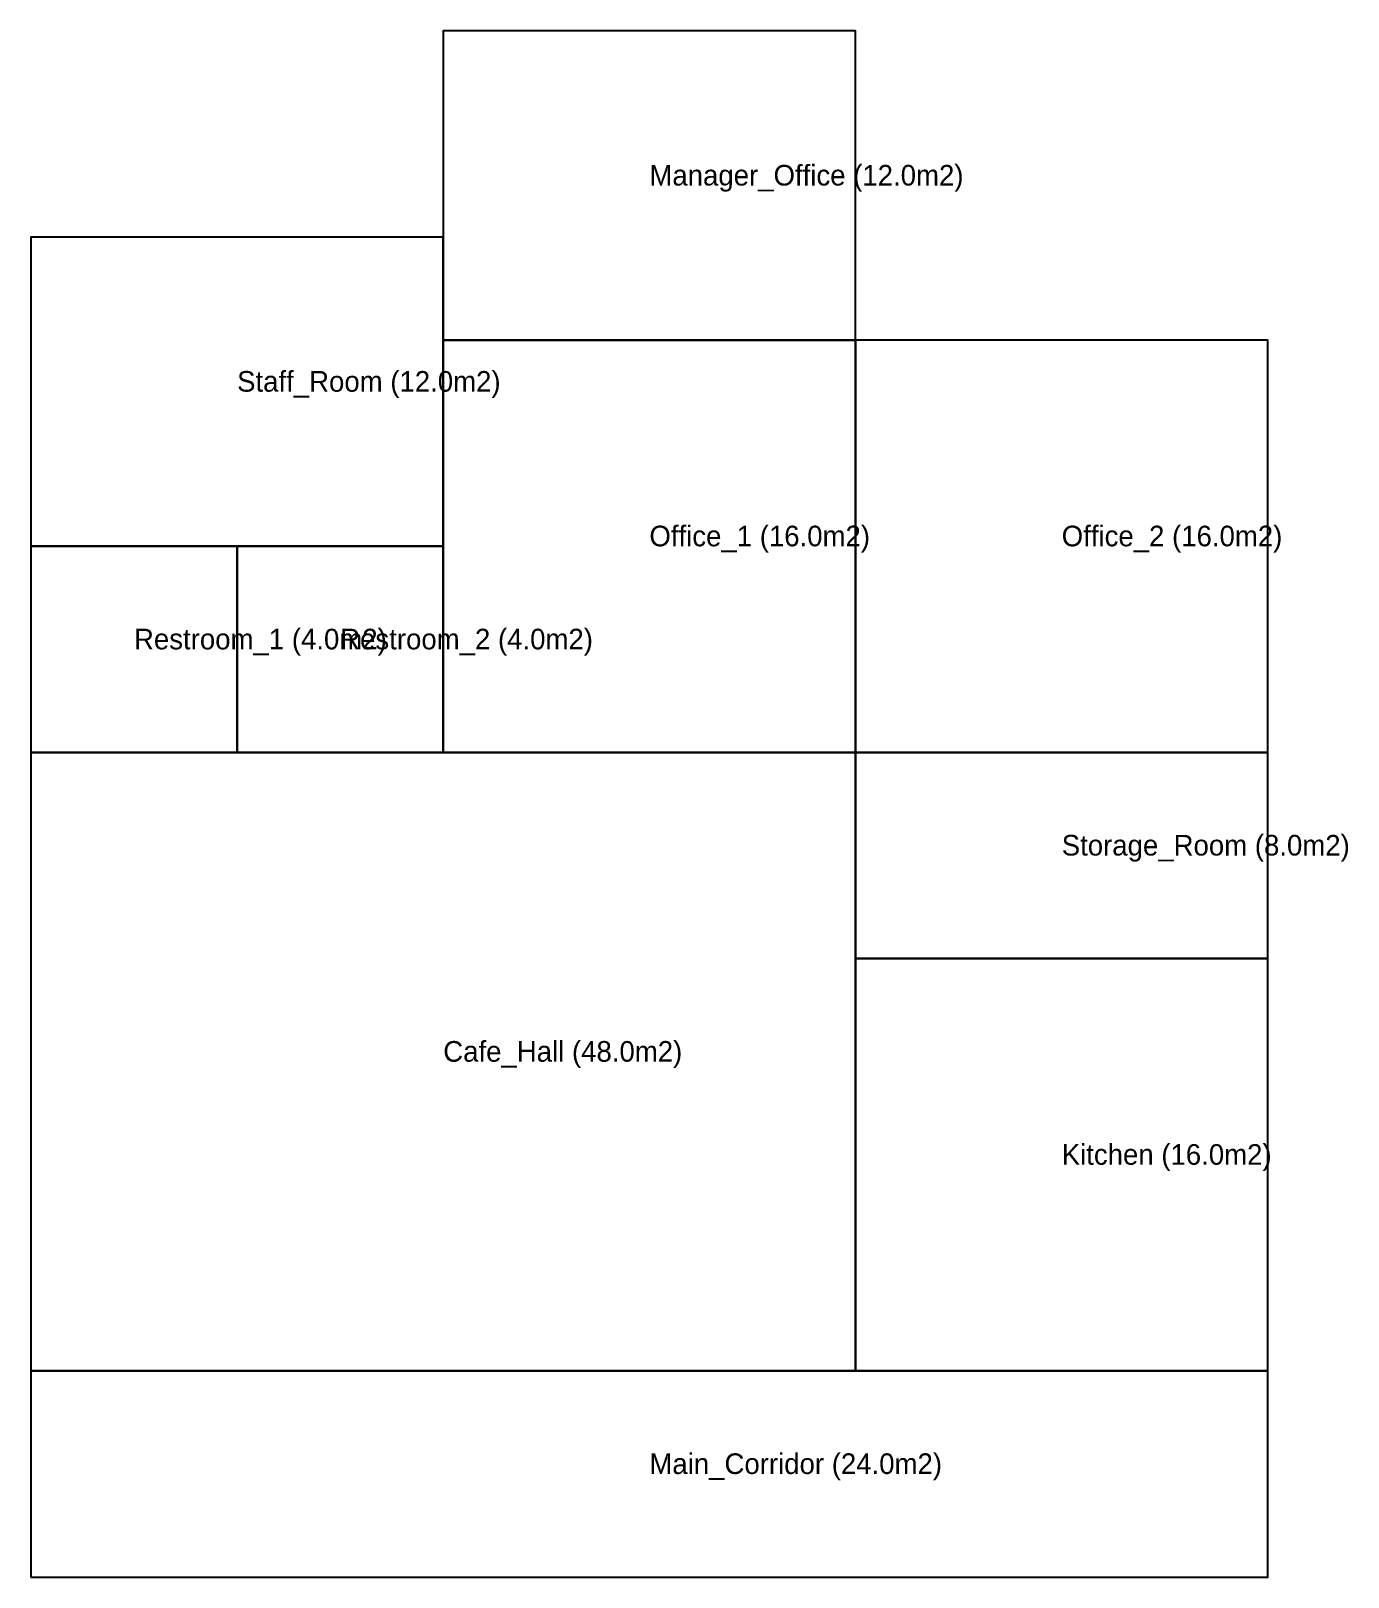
# Model space of a CAD drawing. Header units: millimetres. Extents: x 0 to 12778, y 0 to 15000.
import ezdxf

# ---------------------------------------------------------------- set-up
doc = ezdxf.new("R2010")
doc.units = ezdxf.units.MM
doc.layers.add('FIRE_ROOMS', color=7, linetype='CONTINUOUS')

msp = doc.modelspace()

# ---------------------------------------------------------------- linework, layer by layer
at = {"layer": 'FIRE_ROOMS'}
for points in [[(4000, 12000), (8000, 12000), (8000, 15000), (4000, 15000)], [(0, 10000), (4000, 10000), (4000, 13000), (0, 13000)], [(4000, 8000), (8000, 8000), (8000, 12000), (4000, 12000)], [(8000, 8000), (12000, 8000), (12000, 12000), (8000, 12000)], [(0, 8000), (2000, 8000), (2000, 10000), (0, 10000)], [(2000, 8000), (4000, 8000), (4000, 10000), (2000, 10000)], [(0, 2000), (8000, 2000), (8000, 8000), (0, 8000)], [(8000, 6000), (12000, 6000), (12000, 8000), (8000, 8000)], [(8000, 2000), (12000, 2000), (12000, 6000), (8000, 6000)], [(0, 0), (12000, 0), (12000, 2000), (0, 2000)]]:
    msp.add_lwpolyline(points, close=True, dxfattribs=at)

# ---------------------------------------------------------------- texts
for s, p in [('Manager_Office (12.0m2)', (6000, 13500)), ('Staff_Room (12.0m2)', (2000, 11500)), ('Office_1 (16.0m2)', (6000, 10000)), ('Office_2 (16.0m2)', (10000, 10000)), ('Restroom_1 (4.0m2)', (1000, 9000)), ('Restroom_2 (4.0m2)', (3000, 9000)), ('Storage_Room (8.0m2)', (10000, 7000)), ('Cafe_Hall (48.0m2)', (4000, 5000)), ('Kitchen (16.0m2)', (10000, 4000)), ('Main_Corridor (24.0m2)', (6000, 1000))]:
    msp.add_text(s, height=200, dxfattribs=at).set_placement(p)

doc.saveas('drawing.dxf')
